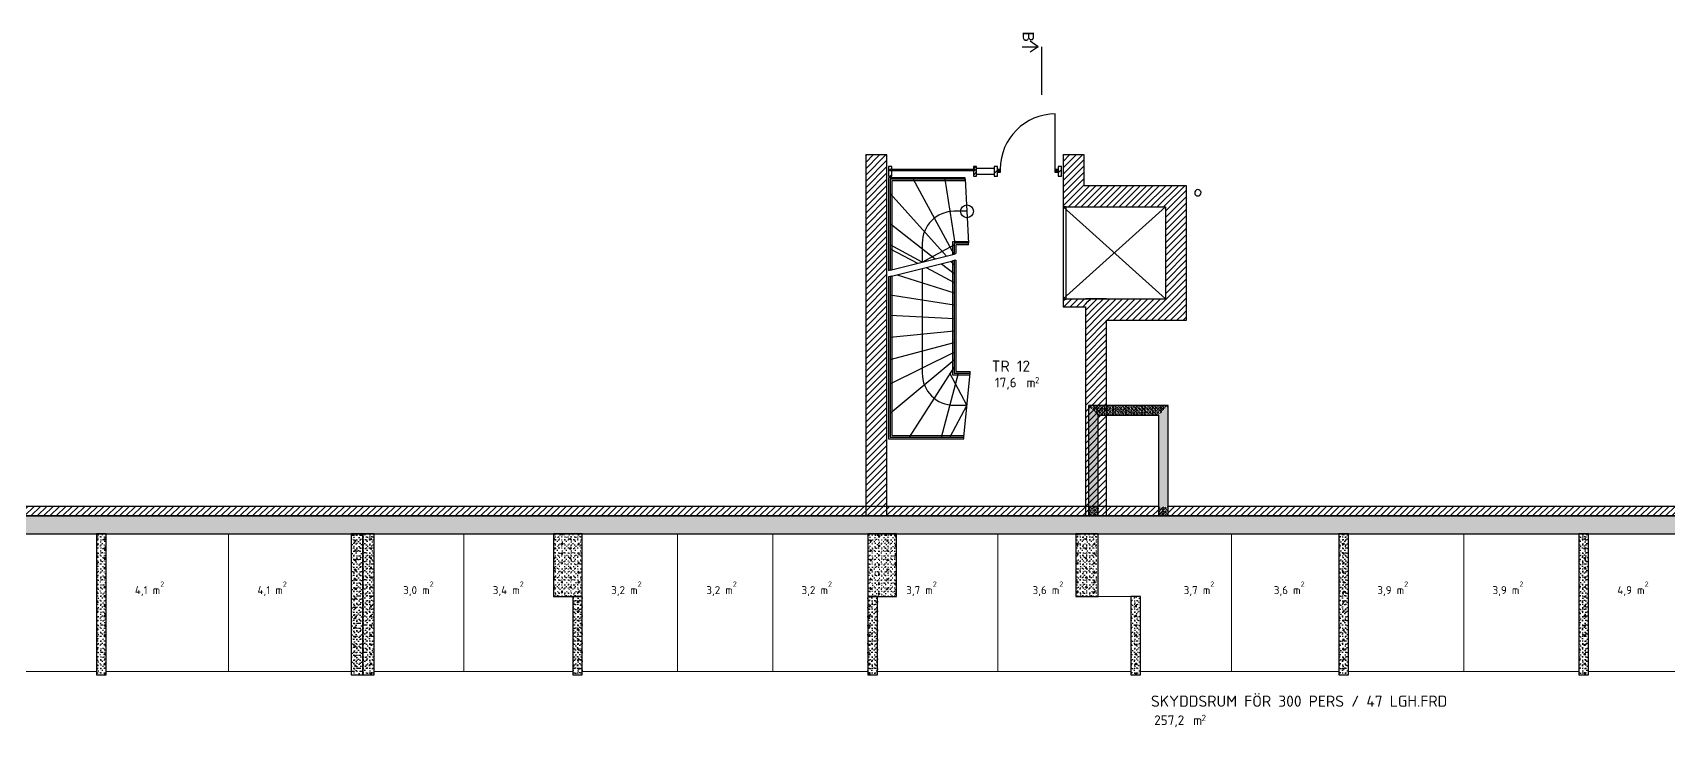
# Model space of a CAD drawing. Header units: metres. Extents: x -0.2 to 76.9, y -5.1 to 21.1.
# Drawn here: x 20.56 to 46.11, y 10.2 to 21.05 of the extents above; entities that cross this region are included whole.
import ezdxf
from ezdxf.enums import TextEntityAlignment as Align

# ---------------------------------------------------------------- set-up
doc = ezdxf.new("R2010")
doc.units = ezdxf.units.M
doc.linetypes.add('A_PSTRECK_2', pattern=[3.8, 2.2, -0.7, 0.2, -0.7])
for name, color, linetype in [('A--------JA', 3, 'A_PSTRECK_2'), ('A-01SC-----', 7, 'Continuous'), ('A-01SH-----', 1, 'Continuous'), ('A-01SZ-----', 1, 'Continuous'), ('A-27B------', 7, 'Continuous'), ('A-42-------', 1, 'Continuous'), ('A-45B------', 1, 'Continuous'), ('A-A-OVA----', 4, 'Continuous')]:
    doc.layers.add(name, color=color, linetype=linetype)
for name, color, linetype, lineweight in [('A-27---MH1-', 8, 'Continuous', 0), ('A-45C---E--', 1, 'Continuous', 0), ('A-A-RUA----', 3, 'Continuous', 0)]:
    doc.layers.add(name, color=color, linetype=linetype, lineweight=lineweight)
doc.styles.add('GENERATED_STYLE_1', font='arial.ttf')
doc.styles.add('ISO', font='isocpeur.ttf')
pattern_1 = [(45, (0, 0), (-0.049497474, 0.049497474), [])]
pattern_2 = [(90, (0, 0), (-0.2598076, 0), [0.025, -0.125]), (90, (-0.1299, 0.075), (-0.2598076, 0), [0.025, -0.125]), (150, (0, 0), (0.1299038, 0.225), [0.025, -0.125]), (150, (9e-18, 0.15), (0.1299038, 0.225), [0.025, -0.125]), (210, (2e-18, 0.025), (-0.1299038, 0.225), [0.025, -0.125]), (210, (1e-17, 0.175), (-0.1299038, 0.225), [0.025, -0.125]), (90, (-0.025, 2e-18), (-0.05, 0), [0, -0.05, 0, -0.075]), (135, (-0.025, 0.025), (0.03535534, 0.03535534), [0, -0.0375, 0, -0.0625])]
pattern_3 = [(270, (0, 0), (0.2598076, 0), [0.025, -0.125]), (270, (0.1299, -0.075), (0.2598076, 0), [0.025, -0.125]), (330, (0, 0), (0.1299038, 0.225), [0.025, -0.125]), (330, (-3e-17, -0.15), (0.1299038, 0.225), [0.025, -0.125]), (30, (-5e-18, -0.025), (-0.1299038, 0.225), [0.025, -0.125]), (30, (-3e-17, -0.175), (-0.1299038, 0.225), [0.025, -0.125]), (270, (0.025, -5e-18), (0.05, 0), [0, -0.05, 0, -0.075]), (315, (0.025, -0.025), (0.03535534, 0.03535534), [0, -0.0375, 0, -0.0625])]
pattern_4 = [(270, (0, 0), (0.10392305, 0), [0.01, -0.05]), (270, (0.05196, -0.03), (0.10392305, 0), [0.01, -0.05]), (330, (0, 0), (0.05196152, 0.09), [0.01, -0.05]), (330, (-1e-17, -0.06), (0.05196152, 0.09), [0.01, -0.05]), (30, (-2e-18, -0.01), (-0.05196152, 0.09), [0.01, -0.05]), (30, (-1e-17, -0.07), (-0.05196152, 0.09), [0.01, -0.05]), (270, (0.01, -2e-18), (0.02, 0), [0, -0.02, 0, -0.03]), (315, (0.01, -0.01), (0.014142136, 0.014142136), [0, -0.015, 0, -0.025])]
pattern_5 = [(90, (0, 0), (-0.10392305, 0), [0.01, -0.05]), (90, (-0.05196, 0.03), (-0.10392305, 0), [0.01, -0.05]), (150, (0, 0), (0.05196152, 0.09), [0.01, -0.05]), (150, (4e-18, 0.06), (0.05196152, 0.09), [0.01, -0.05]), (210, (6e-19, 0.01), (-0.05196152, 0.09), [0.01, -0.05]), (210, (4e-18, 0.07), (-0.05196152, 0.09), [0.01, -0.05]), (90, (-0.01, 6e-19), (-0.02, 0), [0, -0.02, 0, -0.03]), (135, (-0.01, 0.01), (0.014142136, 0.014142136), [0, -0.015, 0, -0.025])]

# ---------------------------------------------------------------- blocks, each defined once
blk = doc.blocks.new('SKYDDSRUM FÖR 300 PERS _ 47 LGH.FRD_015_2', base_point=(40483, 10438))
at = {"layer": 'A-A-RUA----', "style": 'ISO'}
for tag, height, p in [('ROOM_NAME', 175, (38030, 10695)), ('bFrame', 150, (38080, 10385)), ('DUMMY_377', 150, (38593, 10385)), ('DUMMY_378', 100, (38822, 10396))]:
    blk.add_attdef(tag, text='', height=height, dxfattribs=at).set_placement(p, align=Align.TOP_LEFT)
blk = doc.blocks.new('TR 12_008_35', base_point=(35943, 15713))
at = {"layer": 'A-A-RUA----', "style": 'ISO'}
for tag, height, p in [('ROOM_NAME', 175, (35541, 15928)), ('bFrame', 150, (35591, 15659)), ('DUMMY_377', 150, (35990, 15659)), ('DUMMY_378', 100, (36219, 15671))]:
    blk.add_attdef(tag, text='', height=height, dxfattribs=at).set_placement(p, align=Align.TOP_LEFT)

msp = doc.modelspace()

# ---------------------------------------------------------------- hatches: boundary and pattern name
at = {"layer": 'A-01SC-----', "linetype": 'Continuous'}
h = msp.add_hatch(dxfattribs=at)
h.set_pattern_fill('BRANDSÄKRARE', color=256, scale=0.001, style=0, pattern_type=2)
h.set_pattern_definition(pattern_1)
h.paths.add_polyline_path([(33.906, 13.652), (33.906, 19.139), (33.576, 19.139), (33.576, 13.652)])
h = msp.add_hatch(dxfattribs=at)
h.set_pattern_fill('BRANDSÄKRARE', color=256, scale=0.001, style=0, pattern_type=2)
h.set_pattern_definition(pattern_1)
h.paths.add_polyline_path([(36.986, 18.659), (36.986, 19.139), (36.656, 19.139), (36.656, 18.329)])
h = msp.add_hatch(dxfattribs=at)
h.set_pattern_fill('BRANDSÄKRARE', color=256, scale=0.001, style=0, pattern_type=2)
h.set_pattern_definition(pattern_1)
h.paths.add_polyline_path([(36.656, 18.329), (38.256, 18.329), (38.586, 18.659), (36.986, 18.659)])
h = msp.add_hatch(dxfattribs=at)
h.set_pattern_fill('BRANDSÄKRARE', color=256, scale=0.001, style=0, pattern_type=2)
h.set_pattern_definition(pattern_1)
h.paths.add_polyline_path([(38.256, 18.329), (38.256, 16.889), (38.586, 16.559), (38.586, 18.659)])
h = msp.add_hatch(dxfattribs=at)
h.set_pattern_fill('BRANDSÄKRARE', color=256, scale=0.001, style=0, pattern_type=2)
h.set_pattern_definition(pattern_1)
h.paths.add_polyline_path([(37.006, 16.889), (36.656, 16.889), (36.656, 16.769), (37.006, 16.769)])
h = msp.add_hatch(dxfattribs=at)
h.set_pattern_fill('BRANDSÄKRARE', color=256, scale=0.001, style=0, pattern_type=2)
h.set_pattern_definition(pattern_1)
h.paths.add_polyline_path([(37.006, 16.889), (37.006, 13.652), (37.336, 13.652), (37.336, 16.559)])
h = msp.add_hatch(dxfattribs=at)
h.set_pattern_fill('BRANDSÄKRARE', color=256, scale=0.001, style=0, pattern_type=2)
h.set_pattern_definition(pattern_1)
h.paths.add_polyline_path([(38.256, 16.889), (37.006, 16.889), (37.336, 16.559), (38.586, 16.559)])
h = msp.add_hatch(dxfattribs=at)
h.set_pattern_fill('BETONG__ARMERAD', color=256, scale=0.001, style=0, pattern_type=2)
h.set_pattern_definition(pattern_4)
h.paths.add_polyline_path([(37.206, 13.65), (37.206, 15.075), (37.056, 15.225), (37.056, 13.65)])
h = msp.add_hatch(dxfattribs=at)
h.set_pattern_fill('BETONG__ARMERAD', color=256, scale=0.001, style=0, pattern_type=2)
h.set_pattern_definition([(180, (0, 0), (0, 0.10392305), [0.01, -0.05]), (180, (-0.03, -0.05196), (0, 0.10392305), [0.01, -0.05]), (240, (0, 0), (-0.09, 0.05196152), [0.01, -0.05]), (240, (-0.06, 7e-18), (-0.09, 0.05196152), [0.01, -0.05]), (300, (-0.01, 1e-18), (0.09, 0.05196152), [0.01, -0.05]), (300, (-0.07, 9e-18), (0.09, 0.05196152), [0.01, -0.05]), (180, (-1e-18, -0.01), (0, 0.02), [0, -0.02, 0, -0.03]), (225, (-0.01, -0.01), (-0.014142136, 0.014142136), [0, -0.015, 0, -0.025])])
h.paths.add_polyline_path([(37.206, 15.075), (38.149, 15.075), (38.299, 15.225), (37.056, 15.225)])
h = msp.add_hatch(dxfattribs=at)
h.set_pattern_fill('BETONG__ARMERAD', color=256, scale=0.001, style=0, pattern_type=2)
h.set_pattern_definition(pattern_5)
h.paths.add_polyline_path([(38.149, 15.075), (38.149, 13.65), (38.299, 13.65), (38.299, 15.225)])
h = msp.add_hatch(dxfattribs=at)
h.set_pattern_fill('BRANDSÄKRARE', color=256, scale=0.001, style=0, pattern_type=2)
h.set_pattern_definition(pattern_1)
h.paths.add_polyline_path([(10.222, 13.5), (37.056, 13.5), (37.056, 13.65), (10.222, 13.65)])
h = msp.add_hatch(dxfattribs=at)
h.set_pattern_fill('BETONG__ARMERAD', color=256, scale=0.001, style=0, pattern_type=2)
h.set_pattern_definition(pattern_4)
h.paths.add_polyline_path([(37.056, 13.5), (37.206, 13.5), (37.206, 13.65), (37.056, 13.65)])
h = msp.add_hatch(dxfattribs=at)
h.set_pattern_fill('BRANDSÄKRARE', color=256, scale=0.001, style=0, pattern_type=2)
h.set_pattern_definition(pattern_1)
h.paths.add_polyline_path([(38.149, 13.65), (37.206, 13.65), (37.206, 13.5), (38.149, 13.5)])
h = msp.add_hatch(dxfattribs=at)
h.set_pattern_fill('BETONG__ARMERAD', color=256, scale=0.001, style=0, pattern_type=2)
h.set_pattern_definition(pattern_5)
h.paths.add_polyline_path([(38.149, 13.5), (38.299, 13.5), (38.299, 13.65), (38.149, 13.65)])
h = msp.add_hatch(dxfattribs=at)
h.set_pattern_fill('BRANDSÄKRARE', color=256, scale=0.001, style=0, pattern_type=2)
h.set_pattern_definition(pattern_1)
h.paths.add_polyline_path([(38.299, 13.65), (38.299, 13.5), (64.506, 13.5), (64.506, 13.65)])
h = msp.add_hatch(dxfattribs=at)
h.set_pattern_fill('BETONG__STD_', color=256, scale=0.001, style=0, pattern_type=2)
h.set_pattern_definition([(180, (0, 0), (0, 0.2598076), [0.025, -0.125]), (180, (-0.075, -0.1299), (0, 0.2598076), [0.025, -0.125]), (240, (0, 0), (-0.225, 0.1299038), [0.025, -0.125]), (240, (-0.15, 2e-17), (-0.225, 0.1299038), [0.025, -0.125]), (300, (-0.025, 3e-18), (0.225, 0.1299038), [0.025, -0.125]), (300, (-0.175, 2e-17), (0.225, 0.1299038), [0.025, -0.125]), (180, (-3e-18, -0.025), (0, 0.05), [0, -0.05, 0, -0.075]), (225, (-0.025, -0.025), (-0.03535534, 0.03535534), [0, -0.0375, 0, -0.0625])])
h.paths.add_polyline_path([(10.222, 13.5), (10.222, 13.405), (10.222, 13.22), (64.506, 13.22), (64.506, 13.405), (64.506, 13.5)])
at = {"layer": 'A-01SZ-----', "linetype": 'Continuous'}
h = msp.add_hatch(dxfattribs=at)
h.set_pattern_fill('BRANDSÄKRARE', color=256, scale=0.001, style=0, pattern_type=2)
h.set_pattern_definition(pattern_1)
h.paths.add_polyline_path([(33.931, 18.959), (33.931, 18.809), (33.981, 18.809), (33.981, 18.959)])
h = msp.add_hatch(dxfattribs=at)
h.set_pattern_fill('BRANDSÄKRARE', color=256, scale=0.001, style=0, pattern_type=2)
h.set_pattern_definition(pattern_1)
h.paths.add_polyline_path([(35.286, 18.914), (33.951, 18.914), (33.951, 18.894), (35.286, 18.894)])
h = msp.add_hatch(dxfattribs=at)
h.set_pattern_fill('BRANDSÄKRARE', color=256, scale=0.001, style=0, pattern_type=2)
h.set_pattern_definition(pattern_1)
h.paths.add_polyline_path([(35.256, 18.959), (35.256, 18.809), (35.306, 18.809), (35.306, 18.959)])
h = msp.add_hatch(dxfattribs=at)
h.set_pattern_fill('BRANDSÄKRARE', color=256, scale=0.001, style=0, pattern_type=2)
h.set_pattern_definition(pattern_1)
h.paths.add_polyline_path([(35.581, 18.959), (35.581, 18.809), (35.631, 18.809), (35.631, 18.959)])
h = msp.add_hatch(dxfattribs=at)
h.set_pattern_fill('BRANDSÄKRARE', color=256, scale=0.001, style=0, pattern_type=2)
h.set_pattern_definition(pattern_1)
h.paths.add_polyline_path([(36.581, 18.959), (36.581, 18.809), (36.631, 18.809), (36.631, 18.959)])
at = {"layer": 'A-27B------', "linetype": 'Continuous'}
h = msp.add_hatch(dxfattribs=at)
h.set_pattern_fill('BETONG__STD_', color=256, scale=0.001, style=0, pattern_type=2)
h.set_pattern_definition(pattern_2)
h.paths.add_polyline_path([(21.554, 13.22), (21.554, 11.02), (21.704, 11.02), (21.704, 13.22)])
h = msp.add_hatch(dxfattribs=at)
h.set_pattern_fill('BETONG__STD_', color=256, scale=0.001, style=0, pattern_type=2)
h.set_pattern_definition(pattern_3)
h.paths.add_polyline_path([(25.536, 13.22), (25.536, 11.02), (25.716, 11.02), (25.716, 13.22)])
h = msp.add_hatch(dxfattribs=at)
h.set_pattern_fill('BETONG__STD_', color=256, scale=0.001, style=0, pattern_type=2)
h.set_pattern_definition(pattern_2)
h.paths.add_polyline_path([(25.716, 13.22), (25.716, 11.02), (25.896, 11.02), (25.896, 13.22)])
h = msp.add_hatch(dxfattribs=at)
h.set_pattern_fill('BETONG__STD_', color=256, scale=0.001, style=0, pattern_type=2)
h.set_pattern_definition(pattern_2)
h.paths.add_polyline_path([(28.696, 13.22), (28.696, 12.24), (29.146, 12.24), (29.146, 13.22)])
h = msp.add_hatch(dxfattribs=at)
h.set_pattern_fill('BETONG__STD_', color=256, scale=0.001, style=0, pattern_type=2)
h.set_pattern_definition(pattern_3)
h.paths.add_polyline_path([(33.606, 13.22), (33.606, 12.24), (34.056, 12.24), (34.056, 13.22)])
h = msp.add_hatch(dxfattribs=at)
h.set_pattern_fill('BETONG__STD_', color=256, scale=0.001, style=0, pattern_type=2)
h.set_pattern_definition(pattern_2)
h.paths.add_polyline_path([(36.856, 13.22), (36.856, 12.24), (37.206, 12.24), (37.206, 13.22)])
h = msp.add_hatch(dxfattribs=at)
h.set_pattern_fill('BETONG__STD_', color=256, scale=0.001, style=0, pattern_type=2)
h.set_pattern_definition(pattern_2)
h.paths.add_polyline_path([(40.966, 13.22), (40.966, 11.02), (41.116, 11.02), (41.116, 13.22)])
h = msp.add_hatch(dxfattribs=at)
h.set_pattern_fill('BETONG__STD_', color=256, scale=0.001, style=0, pattern_type=2)
h.set_pattern_definition(pattern_2)
h.paths.add_polyline_path([(44.716, 13.22), (44.716, 11.02), (44.866, 11.02), (44.866, 13.22)])
h = msp.add_hatch(dxfattribs=at)
h.set_pattern_fill('BETONG__STD_', color=256, scale=0.001, style=0, pattern_type=2)
h.set_pattern_definition(pattern_2)
h.paths.add_polyline_path([(29.146, 11.02), (29.146, 12.24), (28.996, 12.24), (28.996, 11.02)])
h = msp.add_hatch(dxfattribs=at)
h.set_pattern_fill('BETONG__STD_', color=256, scale=0.001, style=0, pattern_type=2)
h.set_pattern_definition(pattern_2)
h.paths.add_polyline_path([(33.606, 12.24), (33.606, 11.02), (33.756, 11.02), (33.756, 12.24)])
h = msp.add_hatch(dxfattribs=at)
h.set_pattern_fill('BETONG__STD_', color=256, scale=0.001, style=0, pattern_type=2)
h.set_pattern_definition(pattern_2)
h.paths.add_polyline_path([(37.716, 12.24), (37.716, 11.02), (37.866, 11.02), (37.866, 12.24)])
at = {"layer": 'A-42-------', "linetype": 'Continuous'}
for points in [[(35.631, 18.919), (35.676, 18.919), (35.676, 18.864), (35.631, 18.864)], [(36.581, 18.864), (36.536, 18.864), (36.536, 18.919), (36.581, 18.919)]]:
    msp.add_hatch(color=256, dxfattribs=at).paths.add_polyline_path(points)

# ---------------------------------------------------------------- linework, layer by layer
at = {"layer": 'A--------JA'}
for p, q in [((36.018, 20.83), (36.268, 20.83)), ((36.268, 20.83), (36.143, 20.914)), ((36.268, 20.83), (36.143, 20.747)), ((36.318, 20.83), (36.318, 20.08))]:
    msp.add_line(p, q, dxfattribs=at)
at = {"layer": 'A-01SC-----'}
for p, q in [((37.056, 13.65), (37.056, 13.5)), ((37.206, 13.5), (37.206, 13.65)), ((38.149, 13.65), (38.149, 13.5)), ((38.299, 13.5), (38.299, 13.65))]:
    msp.add_line(p, q, dxfattribs=at)
at = {"layer": 'A-01SC-----', "flags": 128}
for points in [[(33.906, 19.139), (33.576, 19.139)], [(33.576, 19.139), (33.576, 14.68)], [(33.906, 19.139), (33.576, 19.139)], [(33.576, 19.139), (33.576, 13.652)], [(33.906, 14.68), (33.906, 19.139)], [(33.906, 13.652), (33.906, 19.139)], [(36.986, 19.139), (36.656, 19.139)], [(36.656, 19.139), (36.656, 18.329)], [(36.656, 19.139), (36.656, 18.329)], [(36.986, 19.139), (36.656, 19.139)], [(36.986, 18.659), (36.986, 19.139)], [(36.986, 18.659), (36.986, 19.139)], [(38.586, 18.659), (36.986, 18.659)], [(38.586, 18.659), (36.986, 18.659)], [(38.586, 16.559), (38.586, 18.659)], [(38.586, 16.559), (38.586, 18.659)], [(36.656, 18.329), (38.256, 18.329)], [(36.656, 18.329), (38.256, 18.329)], [(38.256, 18.329), (38.256, 16.889)], [(38.256, 18.329), (38.256, 16.889)], [(37.006, 16.889), (36.656, 16.889)], [(36.656, 16.889), (36.656, 16.769)], [(37.006, 16.889), (36.656, 16.889)], [(36.656, 16.889), (36.656, 16.769)], [(37.006, 16.89), (37.006, 16.889)], [(37.336, 16.89), (37.006, 16.89)], [(38.256, 16.889), (37.006, 16.889)], [(37.336, 16.889), (37.336, 16.89)], [(38.256, 16.889), (37.336, 16.889)], [(36.656, 16.769), (37.006, 16.769)], [(36.656, 16.769), (37.006, 16.769)], [(37.006, 16.769), (37.006, 13.501)], [(37.006, 16.769), (37.006, 13.652)], [(37.336, 13.501), (37.336, 16.559)], [(37.336, 13.652), (37.336, 16.559)], [(37.336, 16.559), (38.586, 16.559)], [(37.336, 16.559), (38.586, 16.559)], [(37.056, 15.225), (37.056, 13.65)], [(38.299, 15.225), (37.056, 15.225)], [(38.299, 13.65), (38.299, 15.225)], [(37.206, 13.65), (37.206, 15.075)], [(37.206, 15.075), (38.149, 15.075)], [(38.149, 15.075), (38.149, 13.65)], [(33.576, 14.68), (33.576, 13.501)], [(33.906, 13.501), (33.906, 14.68)], [(37.056, 13.65), (10.222, 13.65)], [(33.576, 13.652), (33.906, 13.652)], [(37.006, 13.652), (37.336, 13.652)], [(38.149, 13.65), (37.206, 13.65)], [(64.506, 13.65), (38.299, 13.65)], [(64.506, 13.5), (10.222, 13.5)], [(10.222, 13.5), (64.506, 13.5)], [(33.576, 13.501), (33.906, 13.501)], [(37.006, 13.501), (37.336, 13.501)], [(10.222, 13.22), (64.506, 13.22)]]:
    msp.add_lwpolyline(points, dxfattribs=at)
at = {"layer": 'A-01SH-----'}
for p, q in [((35.13, 18.784), (33.931, 18.784)), ((33.931, 18.784), (33.931, 17.336)), ((35.13, 18.759), (33.956, 18.759)), ((33.956, 18.759), (33.956, 17.342)), ((33.981, 18.734), (33.981, 17.349)), ((35.13, 18.734), (33.981, 18.734)), ((34.317, 18.759), (34.952, 17.591)), ((34.317, 18.759), (34.952, 17.591)), ((34.81, 18.759), (34.968, 17.759)), ((34.81, 18.759), (34.968, 17.759)), ((35.13, 18.734), (35.13, 18.784)), ((35.13, 18.759), (35.182, 17.759)), ((35.13, 18.759), (35.182, 17.759)), ((35.13, 18.759), (35.182, 17.759)), ((33.956, 18.536), (34.831, 17.561)), ((33.956, 18.536), (34.831, 17.561)), ((35.156, 18.259), (34.956, 18.259)), ((33.956, 18.071), (34.66, 17.518)), ((33.956, 18.071), (34.66, 17.518)), ((34.456, 17.467), (33.956, 17.734)), ((33.956, 17.673), (34.384, 17.449)), ((33.956, 17.673), (34.384, 17.449)), ((34.456, 17.759), (34.456, 17.467)), ((34.456, 17.467), (34.956, 17.734)), ((35.156, 17.784), (34.931, 17.784)), ((34.931, 17.784), (34.931, 17.586)), ((35.182, 17.759), (34.956, 17.759)), ((34.956, 17.759), (34.956, 17.592)), ((34.981, 17.734), (34.981, 17.599)), ((35.156, 17.734), (34.981, 17.734)), ((35.182, 17.784), (35.156, 17.784)), ((35.182, 17.734), (35.156, 17.734)), ((35.182, 17.734), (35.182, 17.784)), ((33.956, 17.342), (34.956, 17.592)), ((33.956, 17.239), (34.956, 17.489)), ((34.517, 17.379), (34.956, 17.149)), ((34.517, 17.379), (34.956, 17.149)), ((34.759, 17.44), (34.956, 17.285)), ((34.759, 17.44), (34.956, 17.285)), ((34.906, 17.477), (34.956, 17.421)), ((34.906, 17.477), (34.956, 17.421)), ((34.931, 17.586), (34.981, 17.599)), ((34.981, 17.495), (34.931, 17.483)), ((34.931, 17.483), (34.931, 15.705)), ((34.956, 17.489), (34.956, 15.73)), ((34.981, 17.495), (34.981, 15.755)), ((33.931, 17.336), (33.981, 17.349)), ((33.981, 17.245), (33.931, 17.233)), ((33.931, 17.233), (33.931, 14.705)), ((33.956, 17.239), (33.956, 14.73)), ((33.981, 17.245), (33.981, 14.755)), ((34.067, 17.267), (34.956, 16.988)), ((34.067, 17.267), (34.956, 16.988)), ((34.456, 17.364), (34.456, 15.73)), ((33.956, 16.956), (34.956, 16.799)), ((33.956, 16.956), (34.956, 16.799)), ((33.956, 16.637), (34.956, 16.585)), ((33.956, 16.637), (34.956, 16.585)), ((33.956, 16.295), (34.956, 16.394)), ((33.956, 16.295), (34.956, 16.394)), ((33.956, 15.946), (34.956, 16.21)), ((33.956, 15.946), (34.956, 16.21)), ((33.956, 15.565), (34.956, 16.057)), ((33.956, 15.565), (34.956, 16.057)), ((33.956, 15.104), (34.956, 15.937)), ((33.956, 15.104), (34.956, 15.937)), ((34.256, 14.73), (34.956, 15.817)), ((34.256, 14.73), (34.956, 15.817)), ((34.756, 14.73), (35.021, 15.73)), ((34.756, 14.73), (35.021, 15.73)), ((35.156, 15.23), (34.89, 15.73)), ((34.931, 15.705), (35.156, 15.705)), ((34.956, 15.73), (35.206, 15.73)), ((34.981, 15.755), (35.156, 15.755)), ((35.107, 14.73), (35.206, 15.73)), ((35.107, 14.73), (35.206, 15.73)), ((35.156, 15.755), (35.206, 15.755)), ((35.156, 15.705), (35.206, 15.705)), ((35.206, 15.705), (35.206, 15.755)), ((35.156, 15.23), (34.89, 14.73)), ((34.956, 15.23), (35.156, 15.23)), ((33.931, 14.705), (35.107, 14.705)), ((33.956, 14.73), (35.107, 14.73)), ((33.981, 14.755), (35.107, 14.755)), ((35.107, 14.705), (35.107, 14.755))]:
    msp.add_line(p, q, dxfattribs=at)
msp.add_circle((35.156, 18.259), 0.1, dxfattribs=at)
for centre, start, end in [((34.956, 17.759), 90, 180), ((34.956, 15.73), 180, 270)]:
    msp.add_arc(centre, 0.5, start, end, dxfattribs=at)
at = {"layer": 'A-01SZ-----'}
for p, q in [((33.931, 18.959), (33.931, 18.809)), ((33.981, 18.959), (33.931, 18.959)), ((35.286, 18.914), (33.951, 18.914)), ((33.951, 18.914), (33.951, 18.894)), ((33.981, 18.809), (33.981, 18.959)), ((35.256, 18.959), (35.256, 18.809)), ((35.306, 18.959), (35.256, 18.959)), ((35.286, 18.894), (35.286, 18.914)), ((35.306, 18.809), (35.306, 18.959)), ((35.306, 18.934), (35.581, 18.934)), ((35.581, 18.959), (35.581, 18.809)), ((35.631, 18.959), (35.581, 18.959)), ((35.631, 18.809), (35.631, 18.959)), ((36.581, 18.959), (36.581, 18.809)), ((36.631, 18.959), (36.581, 18.959)), ((36.631, 18.809), (36.631, 18.959)), ((33.931, 18.809), (33.981, 18.809)), ((33.951, 18.894), (35.286, 18.894)), ((35.256, 18.809), (35.306, 18.809)), ((35.581, 18.834), (35.306, 18.834)), ((35.581, 18.809), (35.631, 18.809)), ((36.581, 18.809), (36.631, 18.809))]:
    msp.add_line(p, q, dxfattribs=at)
at = {"layer": 'A-27---MH1-'}
for p, q in [((36.656, 16.89), (38.256, 18.33)), ((36.656, 18.33), (38.256, 16.89))]:
    msp.add_line(p, q, dxfattribs=at)
at = {"layer": 'A-27B------', "flags": 128}
for points in [[(36.656, 18.331), (36.656, 16.891)], [(36.706, 18.331), (36.656, 18.331)], [(36.656, 18.329), (36.656, 16.889)], [(36.706, 18.329), (36.656, 18.329)], [(36.706, 16.891), (36.706, 18.331)], [(36.706, 16.889), (36.706, 18.329)], [(36.656, 16.891), (36.706, 16.891)], [(36.656, 16.889), (36.706, 16.889)], [(21.554, 13.22), (21.554, 11.02)], [(21.704, 13.22), (21.554, 13.22)], [(21.704, 11.02), (21.704, 13.22)], [(25.536, 13.22), (25.536, 11.02)], [(25.716, 13.22), (25.536, 13.22)], [(25.716, 13.22), (25.716, 11.02)], [(25.896, 13.22), (25.716, 13.22)], [(25.716, 11.02), (25.716, 13.22)], [(25.896, 11.02), (25.896, 13.22)], [(28.696, 13.22), (28.696, 12.24)], [(29.146, 13.22), (28.696, 13.22)], [(29.146, 12.24), (29.146, 13.22)], [(33.606, 13.22), (33.606, 12.24)], [(34.056, 13.22), (33.606, 13.22)], [(34.056, 12.24), (34.056, 13.22)], [(36.856, 13.22), (36.856, 12.24)], [(37.206, 13.22), (36.856, 13.22)], [(37.206, 12.24), (37.206, 13.22)], [(40.966, 13.22), (40.966, 11.02)], [(41.116, 13.22), (40.966, 13.22)], [(41.116, 11.02), (41.116, 13.22)], [(44.716, 13.22), (44.716, 11.02)], [(44.866, 13.22), (44.716, 13.22)], [(44.866, 11.02), (44.866, 13.22)], [(28.696, 12.24), (29.146, 12.24)], [(29.146, 12.24), (28.996, 12.24)], [(28.996, 12.24), (28.996, 11.02)], [(29.146, 11.02), (29.146, 12.24)], [(33.606, 12.24), (34.056, 12.24)], [(33.606, 12.24), (33.606, 11.02)], [(33.756, 12.24), (33.606, 12.24)], [(33.756, 11.02), (33.756, 12.24)], [(36.856, 12.24), (37.206, 12.24)], [(37.716, 12.24), (37.716, 11.02)], [(37.866, 12.24), (37.716, 12.24)], [(37.866, 11.02), (37.866, 12.24)], [(21.554, 11.02), (21.704, 11.02)], [(25.536, 11.02), (25.716, 11.02)], [(25.716, 11.02), (25.896, 11.02)], [(28.996, 11.02), (29.146, 11.02)], [(33.606, 11.02), (33.756, 11.02)], [(37.716, 11.02), (37.866, 11.02)], [(40.966, 11.02), (41.116, 11.02)], [(44.716, 11.02), (44.866, 11.02)]]:
    msp.add_lwpolyline(points, dxfattribs=at)
at = {"layer": 'A-42-------'}
for p, q in [((36.536, 18.919), (36.536, 19.779)), ((35.631, 18.864), (35.631, 18.919)), ((35.631, 18.919), (35.676, 18.919)), ((35.676, 18.919), (35.676, 18.864)), ((36.536, 18.919), (36.581, 18.919)), ((36.536, 18.864), (36.536, 18.919)), ((36.581, 18.919), (36.581, 18.864)), ((35.676, 18.864), (35.631, 18.864)), ((36.581, 18.864), (36.536, 18.864))]:
    msp.add_line(p, q, dxfattribs=at)
msp.add_arc((36.536, 18.919), 0.86, 90, 180, dxfattribs=at)
at = {"layer": 'A-45B------'}
for start, end in [(161.2587, 341.2587), (161.2587, 341.2587), (341.2587, 161.2587), (341.2587, 161.2587)]:
    msp.add_arc((38.763, 18.548), 0.05, start, end, dxfattribs=at)
at = {"layer": 'A-45C---E--', "flags": 128}
for points in [[(19.354, 13.22), (21.554, 13.22), (21.554, 11.07), (19.354, 11.07)], [(21.704, 13.22), (23.62, 13.22), (23.62, 11.07), (21.704, 11.07)], [(23.62, 13.22), (25.536, 13.22), (25.536, 11.07), (23.62, 11.07)], [(25.896, 13.22), (27.296, 13.22), (27.296, 11.07), (25.896, 11.07)], [(27.296, 13.22), (28.696, 13.22), (28.696, 12.24), (28.996, 12.24), (28.996, 11.07), (27.296, 11.07)], [(29.146, 13.22), (30.633, 13.22), (30.633, 11.07), (29.146, 11.07)], [(30.633, 13.22), (32.12, 13.22), (32.12, 11.07), (30.633, 11.07)], [(32.12, 13.22), (33.606, 13.22), (33.606, 11.07), (32.12, 11.07)], [(34.056, 13.22), (35.636, 13.22), (35.636, 11.07), (33.756, 11.07), (33.756, 12.24), (34.056, 12.24)], [(35.636, 13.22), (36.856, 13.22), (36.856, 12.24), (37.716, 12.24), (37.716, 11.07), (35.636, 11.07)], [(39.286, 13.22), (37.206, 13.22), (37.206, 12.24), (37.866, 12.24), (37.866, 11.07), (39.286, 11.07)], [(40.966, 13.22), (39.286, 13.22), (39.286, 11.07), (40.966, 11.07)], [(41.116, 13.22), (42.916, 13.22), (42.916, 11.07), (41.116, 11.07)], [(42.916, 13.22), (44.716, 13.22), (44.716, 11.07), (42.916, 11.07)], [(44.866, 13.22), (47.166, 13.22), (47.166, 11.07), (44.866, 11.07)]]:
    msp.add_lwpolyline(points, close=True, dxfattribs=at)

# ---------------------------------------------------------------- block references
at = {"layer": 'A-A-OVA----'}
ref = msp.add_blockref('TR 12_008_35', (35.943, 15.713), dxfattribs=dict(at, xscale=0.001, yscale=0.001, zscale=0.001))
ref.add_attrib('ROOM_NAME', 'TR 12', dxfattribs={"layer": 'A-A-RUA----', "color": 7, "height": 0.175, "style": 'ISO'}).set_placement((35.541, 15.928), align=Align.TOP_LEFT)
ref.add_attrib('bFrame', '17,6', dxfattribs={"layer": 'A-A-RUA----', "color": 7, "height": 0.15, "style": 'ISO'}).set_placement((35.591, 15.659), align=Align.TOP_LEFT)
ref.add_attrib('DUMMY_377', ' m', dxfattribs={"layer": 'A-A-RUA----', "color": 7, "height": 0.15, "style": 'ISO'}).set_placement((35.99, 15.659), align=Align.TOP_LEFT)
ref.add_attrib('DUMMY_378', '2', dxfattribs={"layer": 'A-A-RUA----', "color": 7, "height": 0.1, "style": 'ISO'}).set_placement((36.219, 15.671), align=Align.TOP_LEFT)
ref = msp.add_blockref('SKYDDSRUM FÖR 300 PERS _ 47 LGH.FRD_015_2', (40.483, 10.438), dxfattribs=dict(at, xscale=0.001, yscale=0.001, zscale=0.001))
ref.add_attrib('ROOM_NAME', 'SKYDDSRUM FÖR 300 PERS / 47 LGH.FRD', dxfattribs={"layer": 'A-A-RUA----', "color": 7, "height": 0.175, "style": 'ISO'}).set_placement((38.03, 10.695), align=Align.TOP_LEFT)
ref.add_attrib('bFrame', '257,2', dxfattribs={"layer": 'A-A-RUA----', "color": 7, "height": 0.15, "style": 'ISO'}).set_placement((38.08, 10.385), align=Align.TOP_LEFT)
ref.add_attrib('DUMMY_377', ' m', dxfattribs={"layer": 'A-A-RUA----', "color": 7, "height": 0.15, "style": 'ISO'}).set_placement((38.593, 10.385), align=Align.TOP_LEFT)
ref.add_attrib('DUMMY_378', '2', dxfattribs={"layer": 'A-A-RUA----', "color": 7, "height": 0.1, "style": 'ISO'}).set_placement((38.822, 10.396), align=Align.TOP_LEFT)

# ---------------------------------------------------------------- texts
at = {"layer": 'A--------JA', "insert": (36.028, 20.905), "char_height": 0.175, "attachment_point": 9, "rotation": 270, "style": 'GENERATED_STYLE_1'}
msp.add_mtext('\\A1;{\\pt0;\\fArial CYR|b0|i0|c204|p34;B\\fArial CYR|b0|i0|c204|p34;\\fArial CYR|b0|i0|c204|p34;}', dxfattribs=at)
at = {"layer": 'A-45C---E--', "char_height": 0.125, "attachment_point": 7, "style": 'ISO'}
for s, insert in [('{\\fISOCPEUR|b0|i0|c0|p34;4,1 m{\\H0.66x;\\S2^  ;}}', (22.155, 12.25)), ('{\\fISOCPEUR|b0|i0|c0|p34;4,1 m{\\H0.66x;\\S2^  ;}}', (24.071, 12.25)), ('{\\fISOCPEUR|b0|i0|c0|p34;3,0 m{\\H0.66x;\\S2^  ;}}', (26.347, 12.25)), ('{\\fISOCPEUR|b0|i0|c0|p34;3,4 m{\\H0.66x;\\S2^  ;}}', (27.747, 12.25)), ('{\\fISOCPEUR|b0|i0|c0|p34;3,2 m{\\H0.66x;\\S2^  ;}}', (29.597, 12.25)), ('{\\fISOCPEUR|b0|i0|c0|p34;3,2 m{\\H0.66x;\\S2^  ;}}', (31.084, 12.25)), ('{\\fISOCPEUR|b0|i0|c0|p34;3,2 m{\\H0.66x;\\S2^  ;}}', (32.571, 12.25)), ('{\\fISOCPEUR|b0|i0|c0|p34;3,7 m{\\H0.66x;\\S2^  ;}}', (34.207, 12.25)), ('{\\fISOCPEUR|b0|i0|c0|p34;3,6 m{\\H0.66x;\\S2^  ;}}', (36.181, 12.25)), ('{\\fISOCPEUR|b0|i0|c0|p34;3,7 m{\\H0.66x;\\S2^  ;}}', (38.542, 12.25)), ('{\\fISOCPEUR|b0|i0|c0|p34;3,6 m{\\H0.66x;\\S2^  ;}}', (39.95, 12.25)), ('{\\fISOCPEUR|b0|i0|c0|p34;3,9 m{\\H0.66x;\\S2^  ;}}', (41.567, 12.25)), ('{\\fISOCPEUR|b0|i0|c0|p34;3,9 m{\\H0.66x;\\S2^  ;}}', (43.367, 12.25)), ('{\\fISOCPEUR|b0|i0|c0|p34;4,9 m{\\H0.66x;\\S2^  ;}}', (45.317, 12.25))]:
    msp.add_mtext(s, dxfattribs=dict(at, insert=insert))

doc.saveas('drawing.dxf')
